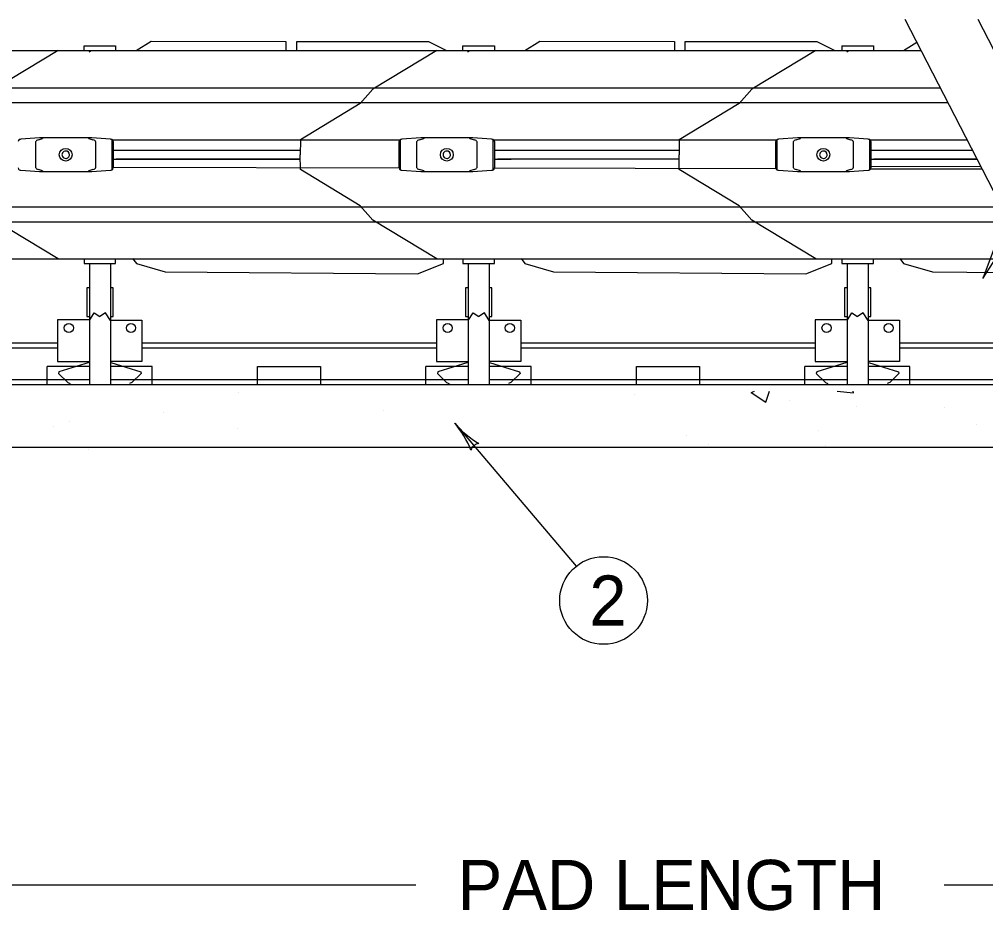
# Model space of a CAD drawing. Extents: x 1000 to 1036.3, y 1000 to 1022.
# Drawn here: x 1013.798 to 1017.658, y 1010.724 to 1014.284 of the extents above; entities that cross this region are included whole.
import ezdxf

# ---------------------------------------------------------------- set-up
doc = ezdxf.new("R2010")
doc.units = 0
for name, color, linetype in [('Level 1', 7, 'Continuous'), ('Level 10', 7, 'Continuous'), ('Level 15', 7, 'Continuous'), ('Level 2', 7, 'Continuous'), ('Level 4', 7, 'Continuous'), ('Level 8', 7, 'Continuous'), ('Level 9', 7, 'Continuous')]:
    doc.layers.add(name, color=color, linetype=linetype)

msp = doc.modelspace()

# ---------------------------------------------------------------- linework, layer by layer
at = {"layer": 'Level 1'}
for p, q in [((1011.0305, 1010.8269), (1015.3815, 1010.8269)), ((1017.4924, 1010.8269), (1021.3628, 1010.8269))]:
    msp.add_line(p, q, dxfattribs=at)
for centre, radius, start, end in [((1015.8349, 1012.9244), 0.3909, 220.3045, 220.3168), ((1015.8349, 1012.9244), 0.3909, 220.3168, 238.9855), ((1015.2387, 1012.4186), 0.3909, 21.6639, 40.3107), ((1015.633, 1012.5581), 0.0313, 89.0914, 171.2081)]:
    msp.add_arc(centre, radius, start, end, dxfattribs=at)
at = {"layer": 'Level 10'}
msp.add_circle((1016.1314, 1011.9628), 0.175, dxfattribs=at)
at = {"layer": 'Level 15'}
for points in [[(1017.3347, 1014.2839), (1017.7102, 1013.5569), (1017.818, 1013.7075), (1017.6462, 1013.2491), (1017.7705, 1013.4401), (1018.2435, 1012.5303)], [(1017.6267, 1014.2839), (1017.8753, 1013.8023), (1017.9832, 1013.953), (1017.8113, 1013.4946), (1017.9357, 1013.6856), (1018.5465, 1012.5116)]]:
    msp.add_lwpolyline(points, dxfattribs=at)
at = {"layer": 'Level 2'}
for p, q in [((1012.5722, 1014.1596), (1014.0853, 1014.1596)), ((1014.0853, 1014.1596), (1015.5983, 1014.1596)), ((1015.5983, 1014.1596), (1017.1113, 1014.1596)), ((1017.083, 1014.1596), (1017.1113, 1014.1596)), ((1017.1113, 1014.1596), (1017.399, 1014.1596)), ((1017.1113, 1014.1596), (1017.209, 1014.1596)), ((1010.8122, 1014.0108), (1017.4758, 1014.0108)), ((1010.7563, 1013.9511), (1017.5067, 1013.9511)), ((1013.8793, 1013.8103), (1013.8042, 1013.8047)), ((1014.0838, 1013.8104), (1013.8831, 1013.8104)), ((1014.1624, 1013.8047), (1014.0875, 1013.8103)), ((1015.4015, 1013.8103), (1015.3262, 1013.8047)), ((1015.6059, 1013.8104), (1015.4052, 1013.8104)), ((1015.6845, 1013.8047), (1015.6097, 1013.8103)), ((1016.9055, 1013.8103), (1016.8302, 1013.8047)), ((1017.1099, 1013.8104), (1016.9092, 1013.8104)), ((1017.1885, 1013.8047), (1017.1136, 1013.8103)), ((1013.8642, 1013.6907), (1013.8642, 1013.7957)), ((1013.8748, 1013.8028), (1013.8913, 1013.808)), ((1014.0755, 1013.808), (1014.092, 1013.8028)), ((1014.1027, 1013.7957), (1014.1027, 1013.6907)), ((1014.1685, 1013.6822), (1014.1685, 1013.8042)), ((1014.1685, 1013.8026), (1015.3202, 1013.8026)), ((1014.1734, 1013.7957), (1014.1734, 1013.6907)), ((1015.3152, 1013.6907), (1015.3152, 1013.7957)), ((1015.3202, 1013.6822), (1015.3202, 1013.8042)), ((1015.3863, 1013.6907), (1015.3863, 1013.7957)), ((1015.3969, 1013.8028), (1015.4134, 1013.808)), ((1015.5977, 1013.808), (1015.6142, 1013.8028)), ((1015.6247, 1013.7957), (1015.6247, 1013.6907)), ((1015.6905, 1013.6822), (1015.6905, 1013.8042)), ((1015.6905, 1013.8026), (1016.8242, 1013.8026)), ((1015.6955, 1013.7957), (1015.6955, 1013.6907)), ((1016.8192, 1013.6907), (1016.8192, 1013.7957)), ((1016.8242, 1013.6822), (1016.8242, 1013.8042)), ((1016.8903, 1013.6907), (1016.8903, 1013.7957)), ((1016.901, 1013.8028), (1016.9174, 1013.808)), ((1017.1017, 1013.808), (1017.1182, 1013.8028)), ((1017.1287, 1013.7957), (1017.1287, 1013.6907)), ((1017.1946, 1013.6822), (1017.1946, 1013.8042)), ((1017.1946, 1013.8026), (1017.5833, 1013.8026)), ((1017.1946, 1013.8026), (1017.5833, 1013.8026)), ((1017.1995, 1013.7957), (1017.1995, 1013.6907)), ((1014.1734, 1013.7612), (1014.9203, 1013.7612)), ((1015.6955, 1013.7612), (1016.4334, 1013.7612)), ((1017.1995, 1013.7612), (1017.6047, 1013.7612)), ((1014.1685, 1013.6937), (1015.3202, 1013.6911)), ((1014.1734, 1013.7252), (1014.9203, 1013.7252)), ((1014.9203, 1013.7252), (1014.1853, 1013.7252)), ((1015.6955, 1013.7252), (1015.7623, 1013.7252)), ((1016.4334, 1013.7252), (1015.7074, 1013.7252)), ((1017.1946, 1013.6969), (1017.6382, 1013.6962)), ((1017.1995, 1013.7252), (1017.6232, 1013.7252)), ((1017.6232, 1013.7252), (1017.2114, 1013.7252)), ((1013.8042, 1013.6817), (1013.8793, 1013.6762)), ((1013.8913, 1013.6785), (1013.8748, 1013.6837)), ((1013.8831, 1013.6761), (1014.0838, 1013.6761)), ((1014.092, 1013.6837), (1014.0755, 1013.6785)), ((1014.0875, 1013.6762), (1014.1624, 1013.6817)), ((1015.3262, 1013.6817), (1015.4015, 1013.6762)), ((1015.4134, 1013.6785), (1015.3969, 1013.6837)), ((1015.4052, 1013.6761), (1015.6059, 1013.6761)), ((1015.6142, 1013.6837), (1015.5977, 1013.6785)), ((1015.6097, 1013.6762), (1015.6845, 1013.6817)), ((1015.6905, 1013.6902), (1016.8242, 1013.6877)), ((1016.8302, 1013.6817), (1016.9055, 1013.6762)), ((1016.9174, 1013.6785), (1016.901, 1013.6837)), ((1016.9092, 1013.6761), (1017.1099, 1013.6761)), ((1017.1182, 1013.6837), (1017.1017, 1013.6785)), ((1017.1136, 1013.6762), (1017.1885, 1013.6817)), ((1017.1946, 1013.6869), (1017.6433, 1013.6862)), ((1010.7563, 1013.5354), (1017.7536, 1013.5354)), ((1010.8122, 1013.4757), (1017.7312, 1013.4757)), ((1012.5722, 1013.3269), (1014.0853, 1013.3269)), ((1014.0853, 1013.3269), (1015.5983, 1013.3269)), ((1015.5983, 1013.3269), (1017.1113, 1013.3269)), ((1017.1113, 1013.3269), (1017.8292, 1013.3269)), ((1009.7638, 1012.8252), (1018.0902, 1012.8252)), ((1011.0305, 1012.8252), (1018.0902, 1012.8252)), ((1015.5368, 1012.6715), (1016.0221, 1012.0995)), ((1011.7862, 1012.5754), (1018.2202, 1012.5754))]:
    msp.add_line(p, q, dxfattribs=at)
for points in [[(1013.953, 1014.1596), (1013.6968, 1014.0053), (1013.6469, 1013.9474), (1013.4073, 1013.8026), (1013.4073, 1013.7432)], [(1015.466, 1014.1596), (1015.2099, 1014.0053), (1015.16, 1013.9474), (1014.9205, 1013.8026), (1014.9203, 1013.7432)], [(1016.9791, 1014.1596), (1016.723, 1014.0053), (1016.673, 1013.9474), (1016.4335, 1013.8026), (1016.4334, 1013.7432)], [(1013.953, 1013.3269), (1013.6968, 1013.4812), (1013.6469, 1013.5391), (1013.4073, 1013.6839), (1013.4073, 1013.7432)], [(1015.466, 1013.3269), (1015.2099, 1013.4812), (1015.16, 1013.5391), (1014.9205, 1013.6839), (1014.9203, 1013.7432)], [(1016.9791, 1013.3269), (1016.723, 1013.4812), (1016.673, 1013.5391), (1016.4335, 1013.6839), (1016.4334, 1013.7432)]]:
    msp.add_lwpolyline(points, dxfattribs=at)
for centre, major_axis, ratio, start_param, end_param in [((1013.8831, 1013.8088), (-0.00944, 0), 0.173638, 4.712389, 5.116085), ((1013.8831, 1013.8088), (0.00944, 0), 0.173638, 5.777266, 7.853982), ((1014.0838, 1013.8088), (0.00941, 0), 0.174224, 1.570796, 3.647512), ((1014.0838, 1013.8088), (0.00941, 0), 0.174224, 1.1671, 1.570796), ((1015.4051, 1013.8088), (-0.00944, 0), 0.173638, 4.712389, 5.116085), ((1015.4051, 1013.8088), (0.00944, 0), 0.173638, 5.777266, 7.853982), ((1015.6059, 1013.8088), (0.00941, 0), 0.174224, 1.570796, 3.647512), ((1015.6059, 1013.8088), (0.00941, 0), 0.174224, 1.1671, 1.570796), ((1016.9091, 1013.8088), (-0.00944, 0), 0.173638, 4.712389, 5.116085), ((1016.9091, 1013.8088), (-0.00944, 0), 0.173638, 2.635673, 4.712389), ((1017.1099, 1013.8088), (-0.00941, 0), 0.174224, 4.712389, 6.789105), ((1017.1099, 1013.8088), (-0.00941, 0), 0.174224, 4.308693, 4.712389), ((1013.8031, 1013.7957), (-0.01, 0), 0.981976, 5.235988, 6.283185), ((1013.8264, 1013.7957), (0.0566, 0), 0.173638, 1.974493, 2.094395), ((1013.9491, 1013.7957), (0.085, 0), 0.173638, 2.635673, 3.141593), ((1014.0179, 1013.7957), (0.0847, 0), 0.174224, 0, 0.505919), ((1014.1402, 1013.7957), (0.0565, 0), 0.174224, 1.047198, 1.1671), ((1014.1636, 1013.7957), (0, 0.00984), 0.998989, 4.712389, 5.759587), ((1015.3252, 1013.7957), (-0.01, 0), 0.981976, 5.235988, 6.283185), ((1015.3485, 1013.7957), (0.0566, 0), 0.173638, 1.974493, 2.094395), ((1015.4712, 1013.7957), (0.085, 0), 0.173638, 2.635673, 3.141593), ((1015.54, 1013.7957), (0.0847, 0), 0.174224, 0, 0.505919), ((1015.6623, 1013.7957), (0.0565, 0), 0.174224, 1.047198, 1.1671), ((1015.6857, 1013.7957), (0, 0.00984), 0.998989, 4.712389, 5.759587), ((1016.8292, 1013.7957), (-0.01, 0), 0.981976, 5.235988, 6.283185), ((1016.8525, 1013.7957), (-0.0566, 0), 0.173638, 5.116085, 5.235988), ((1016.9752, 1013.7957), (0.085, 0), 0.173638, 2.635673, 3.141593), ((1017.044, 1013.7957), (0.0847, 0), 0.174224, 0, 0.505919), ((1017.1663, 1013.7957), (-0.0565, 0), 0.174224, 4.18879, 4.308693), ((1017.1897, 1013.7957), (0, 0.00984), 0.998989, 4.712389, 5.759587), ((1013.9833, 1013.7432), (-0.0149, 0), 0.991403, 4.712389, 7.853982), ((1013.9833, 1013.7432), (-0.0149, 0), 0.991403, 3.141593, 4.712389), ((1013.9833, 1013.7432), (-0.0149, 0), 0.991403, 1.570796, 3.141593), ((1015.5054, 1013.7432), (-0.0149, 0), 0.991403, 4.712389, 7.853982), ((1015.5054, 1013.7432), (-0.0149, 0), 0.991403, 3.141593, 4.712389), ((1015.5054, 1013.7432), (-0.0149, 0), 0.991403, 1.570796, 3.141593), ((1017.0094, 1013.7432), (-0.0149, 0), 0.991403, 4.712389, 7.853982), ((1017.0094, 1013.7432), (-0.0149, 0), 0.991403, 3.141593, 4.712389), ((1017.0094, 1013.7432), (-0.0149, 0), 0.991403, 1.570796, 3.141593), ((1013.8031, 1013.6908), (-0.01, 0), 0.981976, 0, 1.047198), ((1013.8264, 1013.6908), (-0.0566, 0), 0.173638, 1.047198, 1.1671), ((1013.9491, 1013.6908), (-0.085, 0), 0.173638, 0, 0.505919), ((1013.8831, 1013.6777), (0.00944, 0), 0.173638, 4.308693, 4.712389), ((1013.8831, 1013.6777), (0.00944, 0), 0.173638, 4.712389, 6.789105), ((1014.0838, 1013.6777), (-0.00941, 0), 0.174224, 5.777266, 7.853982), ((1014.0838, 1013.6777), (-0.00941, 0), 0.174224, 1.570796, 1.974493), ((1014.0179, 1013.6908), (0.0847, 0), 0.174224, 5.777266, 6.283185), ((1014.1402, 1013.6908), (-0.0565, 0), 0.174224, 1.974493, 2.094395), ((1014.1636, 1013.6908), (0, 0.00984), 0.998989, 3.665191, 4.712389), ((1015.3252, 1013.6908), (-0.01, 0), 0.981976, 0, 1.047198), ((1015.3485, 1013.6908), (-0.0566, 0), 0.173638, 1.047198, 1.1671), ((1015.4712, 1013.6908), (-0.085, 0), 0.173638, 0, 0.505919), ((1015.4051, 1013.6777), (0.00944, 0), 0.173638, 4.308693, 4.712389), ((1015.4051, 1013.6777), (0.00944, 0), 0.173638, 4.712389, 6.789105), ((1015.6059, 1013.6777), (-0.00941, 0), 0.174224, 5.777266, 7.853982), ((1015.6059, 1013.6777), (-0.00941, 0), 0.174224, 1.570796, 1.974493), ((1015.54, 1013.6908), (0.0847, 0), 0.174224, 5.777266, 6.283185), ((1015.6623, 1013.6908), (-0.0565, 0), 0.174224, 1.974493, 2.094395), ((1015.6857, 1013.6908), (0, 0.00984), 0.998989, 3.665191, 4.712389), ((1016.8292, 1013.6908), (-0.01, 0), 0.981976, 0, 1.047198), ((1016.8525, 1013.6908), (0.0566, 0), 0.173638, 4.18879, 4.308693), ((1016.9752, 1013.6908), (-0.085, 0), 0.173638, 0, 0.505919), ((1016.9091, 1013.6777), (0.00944, 0), 0.173638, 4.308693, 4.712389), ((1016.9091, 1013.6777), (0.00944, 0), 0.173638, 4.712389, 6.789105), ((1017.1099, 1013.6777), (-0.00941, 0), 0.174224, 5.777266, 7.853982), ((1017.1099, 1013.6777), (0.00941, 0), 0.174224, 4.712389, 5.116085), ((1017.044, 1013.6908), (0.0847, 0), 0.174224, 5.777266, 6.283185), ((1017.1663, 1013.6908), (-0.0565, 0), 0.174224, 1.974493, 2.094395), ((1017.1897, 1013.6908), (0, 0.00984), 0.998989, 3.665191, 4.712389)]:
    msp.add_ellipse(centre, major_axis=major_axis, ratio=ratio, start_param=start_param, end_param=end_param, dxfattribs=at)
for centre in [(1013.9834, 1013.7432), (1015.5055, 1013.7432), (1017.0095, 1013.7432)]:
    msp.add_ellipse(centre, major_axis=(0.0256, 0), ratio=0.991403, dxfattribs=at)
at = {"layer": 'Level 4'}
for p, q in [((1014.0568, 1014.1777), (1014.1828, 1014.1777)), ((1014.0568, 1014.1596), (1014.0568, 1014.1777)), ((1014.0764, 1014.1543), (1014.0853, 1014.1596)), ((1014.1828, 1014.1777), (1014.1828, 1014.1596)), ((1014.1927, 1014.1596), (1014.1927, 1014.1596)), ((1015.5699, 1014.1596), (1015.5699, 1014.1777)), ((1015.5699, 1014.1777), (1015.6959, 1014.1777)), ((1015.5895, 1014.1543), (1015.5983, 1014.1596)), ((1015.6959, 1014.1777), (1015.6959, 1014.1596)), ((1015.7057, 1014.1596), (1015.7057, 1014.1596)), ((1017.083, 1014.1777), (1017.209, 1014.1777)), ((1017.083, 1014.1777), (1017.083, 1014.1596)), ((1017.1025, 1014.1543), (1017.1113, 1014.1596)), ((1017.209, 1014.1777), (1017.209, 1014.1596)), ((1017.2188, 1014.1596), (1017.2188, 1014.1596)), ((1017.2188, 1014.1596), (1017.2188, 1014.1596)), ((1014.0568, 1013.3269), (1014.0568, 1013.3088)), ((1014.0568, 1013.3088), (1014.1828, 1013.3088)), ((1014.0778, 1013.3088), (1014.0778, 1012.8252)), ((1014.1618, 1013.3088), (1014.1618, 1012.8252)), ((1014.1828, 1013.3088), (1014.1828, 1013.3269)), ((1015.5699, 1013.3269), (1015.5699, 1013.3088)), ((1015.5699, 1013.3088), (1015.6959, 1013.3088)), ((1015.5909, 1013.3088), (1015.5909, 1012.8252)), ((1015.6749, 1013.3088), (1015.6749, 1012.8252)), ((1015.6959, 1013.3088), (1015.6959, 1013.3269)), ((1017.083, 1013.3269), (1017.083, 1013.3088)), ((1017.083, 1013.3088), (1017.209, 1013.3088)), ((1017.104, 1013.3088), (1017.104, 1012.8252)), ((1017.188, 1013.3088), (1017.188, 1012.8252)), ((1017.209, 1013.3088), (1017.209, 1013.3269)), ((1014.0778, 1013.2121), (1014.0673, 1013.2121)), ((1014.0673, 1013.2121), (1014.0673, 1013.0976)), ((1014.1723, 1013.2121), (1014.1618, 1013.2121)), ((1014.1723, 1013.0976), (1014.1723, 1013.2121)), ((1015.5909, 1013.2121), (1015.5804, 1013.2121)), ((1015.5804, 1013.2121), (1015.5804, 1013.0976)), ((1015.6854, 1013.2121), (1015.6749, 1013.2121)), ((1015.6854, 1013.0976), (1015.6854, 1013.2121)), ((1017.0935, 1013.2121), (1017.0935, 1013.0976)), ((1017.104, 1013.2121), (1017.0935, 1013.2121)), ((1017.1985, 1013.2121), (1017.188, 1013.2121)), ((1017.1985, 1013.0976), (1017.1985, 1013.2121)), ((1014.0765, 1013.0842), (1013.9508, 1013.0842)), ((1013.9508, 1013.0842), (1013.9508, 1012.9171)), ((1014.0673, 1013.0976), (1014.0778, 1013.0976)), ((1014.1618, 1013.0976), (1014.1723, 1013.0976)), ((1014.1618, 1013.0819), (1014.2877, 1013.0819)), ((1014.2877, 1013.0819), (1014.2877, 1012.9171)), ((1015.5895, 1013.0842), (1015.464, 1013.0842)), ((1015.464, 1013.0842), (1015.464, 1012.9171)), ((1015.5804, 1013.0976), (1015.5909, 1013.0976)), ((1015.6749, 1013.0976), (1015.6854, 1013.0976)), ((1015.6749, 1013.0819), (1015.8007, 1013.0819)), ((1015.8007, 1013.0819), (1015.8007, 1012.9171)), ((1016.977, 1013.0842), (1016.977, 1012.9171)), ((1017.1026, 1013.0842), (1016.977, 1013.0842)), ((1017.0935, 1013.0976), (1017.104, 1013.0976)), ((1017.188, 1013.0976), (1017.1985, 1013.0976)), ((1017.188, 1013.0819), (1017.3138, 1013.0819)), ((1017.3138, 1013.0819), (1017.3138, 1012.9171)), ((1012.7747, 1012.9917), (1013.9508, 1012.9917)), ((1013.9508, 1012.9709), (1012.7747, 1012.9709)), ((1014.2877, 1012.9917), (1015.464, 1012.9917)), ((1015.464, 1012.9709), (1014.2877, 1012.9709)), ((1015.8007, 1012.9917), (1016.977, 1012.9917)), ((1016.977, 1012.9709), (1015.8007, 1012.9709)), ((1017.3138, 1012.9917), (1018.0037, 1012.9917)), ((1018.0145, 1012.9709), (1017.3138, 1012.9709)), ((1013.9088, 1012.8252), (1013.9088, 1012.8977)), ((1014.0778, 1012.8977), (1013.9088, 1012.8977)), ((1013.9508, 1012.9171), (1014.0778, 1012.9171)), ((1014.2877, 1012.9171), (1014.1618, 1012.9171)), ((1014.3289, 1012.8977), (1014.1618, 1012.8977)), ((1014.3289, 1012.8252), (1014.3289, 1012.8977)), ((1014.7491, 1012.8252), (1014.7491, 1012.8977)), ((1014.7491, 1012.8977), (1015.0011, 1012.8977)), ((1015.0011, 1012.8977), (1015.0011, 1012.8252)), ((1015.4219, 1012.8252), (1015.4219, 1012.8977)), ((1015.5909, 1012.8977), (1015.4219, 1012.8977)), ((1015.464, 1012.9171), (1015.5909, 1012.9171)), ((1015.8007, 1012.9171), (1015.6749, 1012.9171)), ((1015.842, 1012.8977), (1015.6749, 1012.8977)), ((1015.842, 1012.8252), (1015.842, 1012.8977)), ((1016.2625, 1012.8977), (1016.5145, 1012.8977)), ((1016.2625, 1012.8252), (1016.2625, 1012.8977)), ((1016.5145, 1012.8977), (1016.5145, 1012.8252)), ((1017.104, 1012.8977), (1016.935, 1012.8977)), ((1016.935, 1012.8252), (1016.935, 1012.8977)), ((1016.977, 1012.9171), (1017.104, 1012.9171)), ((1017.3138, 1012.9171), (1017.188, 1012.9171)), ((1017.355, 1012.8977), (1017.188, 1012.8977)), ((1017.355, 1012.8252), (1017.355, 1012.8977)), ((1012.6488, 1012.8461), (1014.0778, 1012.8461)), ((1014.1618, 1012.8461), (1015.5909, 1012.8461)), ((1015.6749, 1012.8461), (1017.104, 1012.8461)), ((1017.188, 1012.8461), (1018.0793, 1012.8461))]:
    msp.add_line(p, q, dxfattribs=at)
for points in [[(1014.0778, 1013.0817), (1014.0973, 1013.1112), (1014.1198, 1013.0973)], [(1014.1618, 1013.0817), (1014.1425, 1013.1112), (1014.1198, 1013.0973)], [(1015.5909, 1013.0817), (1015.6103, 1013.1112), (1015.6329, 1013.0973)], [(1015.6749, 1013.0817), (1015.6555, 1013.1112), (1015.6329, 1013.0973)], [(1017.104, 1013.0817), (1017.1234, 1013.1112), (1017.146, 1013.0973)], [(1017.188, 1013.0817), (1017.1686, 1013.1112), (1017.146, 1013.0973)], [(1014.0767, 1012.9137), (1013.9565, 1012.8762), (1013.9549, 1012.8697)], [(1014.1631, 1012.9137), (1014.2832, 1012.8762), (1014.2848, 1012.8697)], [(1015.5897, 1012.9137), (1015.4695, 1012.8762), (1015.468, 1012.8697)], [(1015.6762, 1012.9137), (1015.7963, 1012.8762), (1015.7979, 1012.8697)], [(1017.1028, 1012.9137), (1016.9826, 1012.8762), (1016.981, 1012.8697)], [(1017.1892, 1012.9137), (1017.3093, 1012.8762), (1017.311, 1012.8697)], [(1013.9549, 1012.8697), (1013.9918, 1012.8332), (1014.0017, 1012.8291)], [(1014.2848, 1012.8697), (1014.248, 1012.8332), (1014.2382, 1012.8291)], [(1015.468, 1012.8697), (1015.5048, 1012.8332), (1015.5147, 1012.8291)], [(1015.7979, 1012.8697), (1015.7611, 1012.8332), (1015.7513, 1012.8291)], [(1016.981, 1012.8697), (1017.0179, 1012.8332), (1017.0277, 1012.8291)], [(1017.311, 1012.8697), (1017.2742, 1012.8332), (1017.2643, 1012.8291)]]:
    msp.add_lwpolyline(points, dxfattribs=at)
for centre in [(1013.9959, 1013.0515), (1014.2439, 1013.0515), (1015.5089, 1013.0515), (1015.757, 1013.0515), (1017.022, 1013.0515), (1017.27, 1013.0515)]:
    msp.add_ellipse(centre, major_axis=(-0.0182, 0), ratio=0.991357, dxfattribs=at)
at = {"layer": 'Level 8'}
msp.add_line((1017.3295, 1014.1598), (1017.382, 1014.1925), dxfattribs=at)
for points in [[(1014.2652, 1014.1597), (1014.3252, 1014.1969), (1014.863, 1014.1957), (1014.863, 1014.1597), (1014.906, 1014.1597), (1014.906, 1014.1957), (1015.432, 1014.1957), (1015.5037, 1014.1597)], [(1015.8164, 1014.1598), (1015.8764, 1014.1971), (1016.4142, 1014.1959), (1016.4142, 1014.1598), (1016.4572, 1014.1598), (1016.4572, 1014.1959), (1016.9832, 1014.1959), (1017.0549, 1014.1598)], [(1014.2507, 1013.3282), (1014.2657, 1013.3086), (1014.3805, 1013.2754), (1015.388, 1013.267), (1015.4916, 1013.3086), (1015.4927, 1013.3271)], [(1015.8018, 1013.3284), (1015.8168, 1013.3087), (1015.9317, 1013.2756), (1016.9392, 1013.2671), (1017.0427, 1013.3087), (1017.0437, 1013.3272)], [(1017.3149, 1013.3284), (1017.3298, 1013.3087), (1017.4447, 1013.2756), (1017.8578, 1013.2721)]]:
    msp.add_lwpolyline(points, dxfattribs=at)
at = {"layer": 'Level 9'}
for p, q in [((1014.6726, 1012.7936), (1014.6726, 1012.7936)), ((1016.2558, 1012.7872), (1016.2558, 1012.7872)), ((1016.7214, 1012.7934), (1016.7343, 1012.7983)), ((1016.7214, 1012.7934), (1016.7789, 1012.7549)), ((1016.7789, 1012.7549), (1016.7937, 1012.7983)), ((1017.0645, 1012.7983), (1017.1292, 1012.7927)), ((1017.1292, 1012.7927), (1017.1282, 1012.7983)), ((1016.8738, 1012.7613), (1016.8738, 1012.7613)), ((1017.1397, 1012.7367), (1017.1397, 1012.7367)), ((1017.4917, 1012.7354), (1017.4917, 1012.7354)), ((1014.3743, 1012.7151), (1014.3743, 1012.7151)), ((1015.2532, 1012.7217), (1015.2532, 1012.7217)), ((1013.936, 1012.6579), (1013.936, 1012.6579)), ((1013.9975, 1012.6787), (1013.9975, 1012.6787)), ((1017.6205, 1012.6661), (1017.6205, 1012.6661)), ((1014.6685, 1012.6484), (1014.6685, 1012.6484)), ((1016.4647, 1012.6217), (1016.4647, 1012.6217)), ((1016.9882, 1012.6434), (1016.9882, 1012.6434)), ((1016.5498, 1012.5862), (1016.5498, 1012.5862)), ((1017.0193, 1012.5801), (1017.0193, 1012.5801)), ((1014.0742, 1012.5675), (1014.0742, 1012.5675))]:
    msp.add_line(p, q, dxfattribs=at)

# ---------------------------------------------------------------- texts
at = {"layer": 'Level 1'}
for s, p in [('2', (1016.0747, 1011.8628)), ('PAD LENGTH', (1015.5486, 1010.7269))]:
    msp.add_text(s, height=0.2, dxfattribs=at).set_placement(p)

doc.saveas('drawing.dxf')
